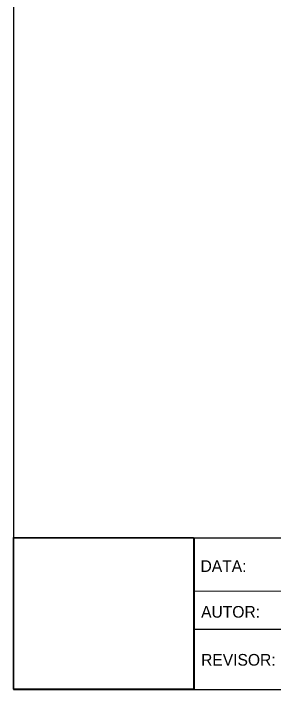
# Model space of a CAD drawing. Extents: x -891 to 6596, y -1 to 298.
# Drawn here: x 1341.1 to 1408.2, y 1.1 to 174.8 of the extents above; entities that cross this region are included whole.
import ezdxf

# ---------------------------------------------------------------- set-up
doc = ezdxf.new("R2010")
doc.units = 0
doc.header["$MEASUREMENT"] = 0
picture_1 = doc.add_image_def('image1.png', size_in_pixel=(222, 187))

msp = doc.modelspace()

# ---------------------------------------------------------------- linework, layer by layer
for p, q in [((1341.115, 298.113), (1341.115, 1.113)), ((1387.664, 1.233), (1387.664, 39.874)), ((1341.115, 1.113), (1761.115, 1.113))]:
    msp.add_line(p, q)
at = {"linetype": 'Continuous'}
for p, q in [((1341.274, 40.128), (1761.113, 40.13)), ((1713.282, 26.373), (1387.467, 26.336)), ((1387.561, 16.598), (1456.841, 16.613))]:
    msp.add_line(p, q, dxfattribs=at)

# ---------------------------------------------------------------- texts
for s, p in [('DATA:', (1389.185, 31.325)), ('AUTOR:', (1389.333, 19.567)), ('REVISOR:', (1389.333, 7.238))]:
    msp.add_text(s, height=3).set_placement(p)

# ---------------------------------------------------------------- pictures from other files: only their frames are drawn
image = msp.add_image(picture_1, insert=(1341.09, 1.168), size_in_units=(46.298, 38.999), dxfattribs=at)
image.dxf.flags = 7

doc.saveas('drawing.dxf')
